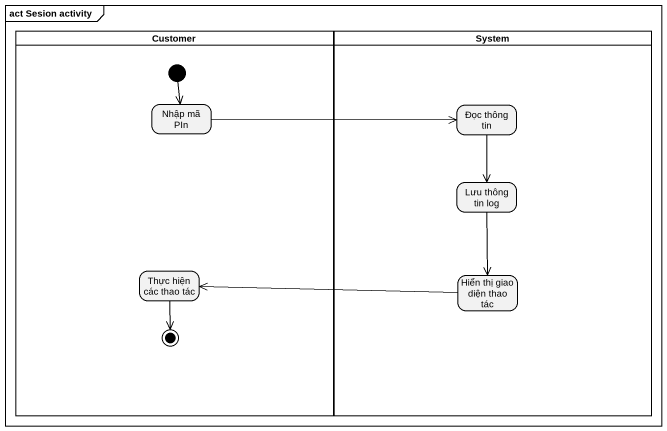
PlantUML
@startuml
mainframe act Sesion activity
hide empty description
state Customer <<partition>> {
  state "Nhập mã PIn" as Nhập_mã_PIn
  state "Thực hiện các thao tác" as Thực_hiện_các_thao_tác
  [*] --> Nhập_mã_PIn
  Thực_hiện_các_thao_tác --> [*]
}
state System <<partition>> {
  state "Đọc thông tin" as Đọc_thông_tin
  state "Lưu thông tin log" as Lưu_thông_tin_log
  state "Hiển thị giao diện thao tác" as Hiển_thị_giao_diện_thao_tác
}
Nhập_mã_PIn -right-> Đọc_thông_tin
Đọc_thông_tin --> Lưu_thông_tin_log
Lưu_thông_tin_log --> Hiển_thị_giao_diện_thao_tác
Hiển_thị_giao_diện_thao_tác -left-> Thực_hiện_các_thao_tác
@enduml
